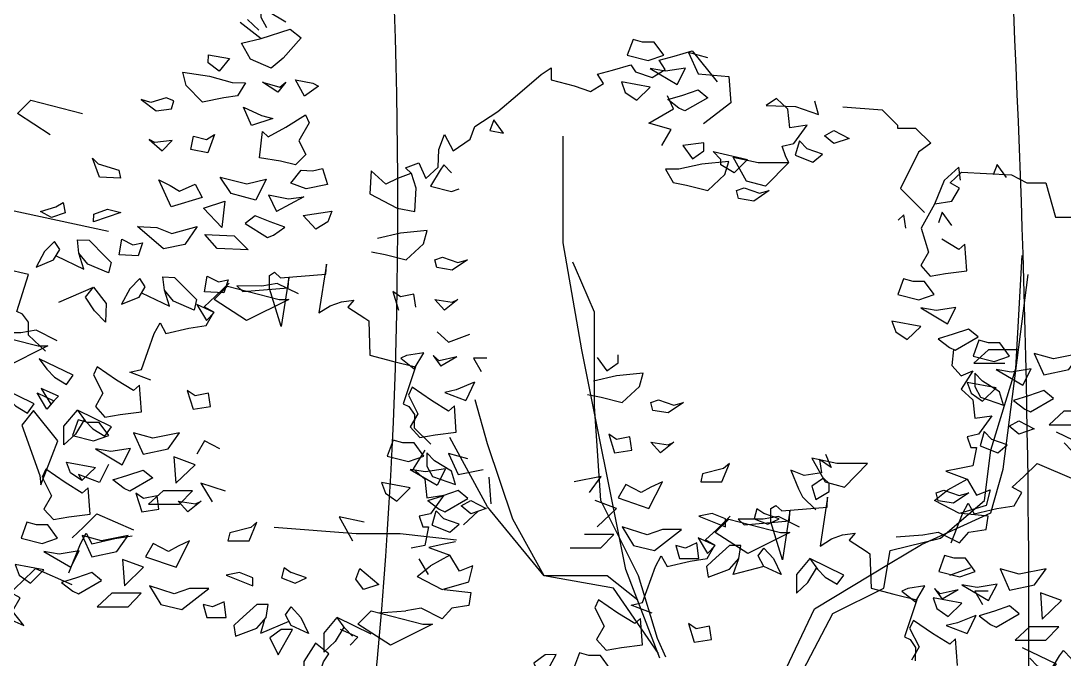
# Model space of a CAD drawing. Header units: metres. Extents: x 10 to 239, y 2 to 253.
# Drawn here: x 33.76 to 40.39, y 126.84 to 130.9 of the extents above; entities that cross this region are included whole.
import ezdxf

# ---------------------------------------------------------------- set-up
doc = ezdxf.new("R2010")
doc.units = ezdxf.units.M
doc.header["$MEASUREMENT"] = 0
doc.layers.add('1', color=7, linetype='Continuous')
doc.layers.add('cot200', color=9, linetype='Continuous')
doc.layers.add('barrera', color=7, linetype='Continuous', lineweight=0, true_color=0x9dbb63)
doc.layers.add('bloques ARBOLES', color=7, linetype='Continuous', true_color=0xb8d897)

# ---------------------------------------------------------------- blocks, each defined once
blk = doc.blocks.new('ARBOL22')
for points in [[(-0.1967, 2.2503), (-0.1308, 2.2338), (-0.0828, 2.2503), (-0.1128, 2.2918), (-0.1487, 2.2918), (-0.1787, 2.3)], [(-0.0147, 2.2102), (-0.0769, 2.2007), (-0.1248, 2.2089), (-0.041, 2.1592)], [(-0.1668, 2.1096), (-0.1248, 2.1509), (-0.2146, 2.1676), (-0.2028, 2.1343)], [(-0.017, 2.0763), (-0.0351, 2.0847), (-0.0702, 2.1116), (-0.0231, 2.1261), (0.0249, 2.1427), (0.0549, 2.1178)], [(-0.6257, 2.0149), (-0.5839, 2.0067), (-0.6139, 2.0482)], [(0.4494, 1.974), (0.4194, 1.9988), (0.4494, 2.0155), (0.4973, 1.9906)], [(0.0068, 1.9268), (0.0427, 1.9517), (0.0427, 1.9765), (-0.0231, 1.9683)], [(0.4133, 1.9409), (0.3654, 1.9575), (0.3415, 1.9824), (0.3286, 1.9377), (0.3835, 1.916)], [(0.072, 1.9491), (0.1797, 1.9244), (0.1379, 1.8829), (0.0959, 1.9078), (0.0959, 1.9244)], [(0.1206, 1.9186), (0.0368, 1.9103), (-0.035, 1.8937), (-0.077, 1.8937), (-0.0531, 1.8523), (-0.0111, 1.8439), (0.0548, 1.8275), (0.1086, 1.877)], [(0.1447, 1.8275), (0.1686, 1.8357), (0.2165, 1.8191), (0.2465, 1.8275), (0.1986, 1.7944), (0.1506, 1.8026)], [(-0.7739, 1.6192), (-0.726, 1.6026), (-0.696, 1.611), (-0.744, 1.5779), (-0.7919, 1.5861), (-0.7978, 1.611)], [(0.6666, 1.5513), (0.6487, 1.5016), (0.7146, 1.4851), (0.7625, 1.5016), (0.7325, 1.5431), (0.6966, 1.5431)], [(-1.2845, 1.4869), (-1.2547, 1.4869), (-1.3864, 1.4207), (-1.4882, 1.4869), (-1.4462, 1.5283)], [(-1.4882, 1.4456), (-1.5421, 1.4703), (-1.5121, 1.4207)], [(0.7205, 1.4603), (0.8043, 1.4105), (0.8307, 1.4616), (0.7684, 1.452)], [(0.6785, 1.3609), (0.7205, 1.4023), (0.6307, 1.4189), (0.6426, 1.3856)], [(0.8103, 1.3361), (0.8284, 1.3277), (0.9002, 1.3692), (0.8702, 1.394), (0.8223, 1.3774), (0.7752, 1.3629)], [(0.9679, 1.3506), (0.932, 1.3506), (0.902, 1.3588), (0.8841, 1.3091), (0.95, 1.2926), (0.9979, 1.3091)], [(1.2194, 1.3175), (1.1356, 1.3009), (1.0757, 1.3175), (1.1056, 1.2511), (1.1835, 1.2677)], [(-1.8353, 1.1931), (-1.8592, 1.1518), (-1.8292, 1.1185), (-1.7813, 1.1269), (-1.7154, 1.1351), (-1.7215, 1.218), (-1.7395, 1.2013), (-1.7933, 1.2344), (-1.8533, 1.2759), (-1.8651, 1.2511)], [(0.9793, 1.156), (0.9672, 1.1975), (0.9134, 1.2306), (0.8893, 1.2555), (0.8893, 1.214), (0.9073, 1.1808)], [(1.0661, 1.2691), (1.0038, 1.2595), (0.9559, 1.2677), (1.0397, 1.218)], [(0.9139, 1.1684), (0.9559, 1.2098), (0.8661, 1.2264), (0.878, 1.1931)], [(-1.5057, 1.1931), (-1.5477, 1.1849), (-1.5718, 1.2013), (-1.5537, 1.1434), (-1.4998, 1.1518)], [(1.0638, 1.1352), (1.1356, 1.1767), (1.1056, 1.2015), (1.0577, 1.1849), (1.0106, 1.1704), (1.0457, 1.1436)], [(-1.9131, 1.1102), (-1.931, 1.0605), (-1.8651, 1.044), (-1.8172, 1.0605), (-1.8472, 1.102), (-1.8831, 1.102)], [(1.1681, 1.1366), (1.1224, 1.0945), (1.2189, 1.0945), (1.2595, 1.1366)], [(1.0272, 1.1064), (1.0751, 1.0815), (1.0272, 1.0649), (0.9972, 1.0898)], [(-1.6316, 1.0192), (-1.5957, 1.0689), (-1.6795, 1.0523), (-1.7395, 1.0689), (-1.7095, 1.0025)], [(0.9432, 1.0484), (0.9193, 1.0733), (0.9064, 1.0287), (0.9613, 1.0069), (0.9911, 1.0318)], [(-1.749, 1.0205), (-1.8113, 1.0109), (-1.8592, 1.0192), (-1.7754, 0.9694)], [(-1.6077, 0.9114), (-1.5477, 0.9694), (-1.6136, 0.9943)], [(0.4222, 0.9158), (0.482, 0.8994), (0.554, 0.9738), (0.4581, 0.9738), (0.3802, 0.9904)], [(-2.0256, 0.9302), (-1.9958, 0.8722), (-2.0197, 0.8309), (-1.9897, 0.7976), (-1.9418, 0.806), (-1.8759, 0.8143), (-1.882, 0.8971), (-1.9, 0.8805), (-1.9538, 0.9136), (-2.0138, 0.9551)], [(-1.6795, 0.9281), (-1.7513, 0.8866), (-1.7694, 0.895), (-1.8045, 0.9218), (-1.7574, 0.9363), (-1.7095, 0.9529)], [(0.1046, 0.9573), (0.0388, 0.9407), (0.0328, 0.9158), (0.0987, 0.9158), (0.1226, 0.9738)], [(0.4166, 0.9275), (0.3807, 0.9026), (0.3926, 0.8611), (0.4346, 0.886), (0.4346, 0.9109)], [(-1.7323, 0.8805), (-1.7142, 0.8225), (-1.6603, 0.8309), (-1.6662, 0.8722), (-1.7082, 0.864)], [(-1.5962, 0.8459), (-1.5556, 0.8881), (-1.6471, 0.8881), (-1.6927, 0.8459)], [(0.7927, 0.8901), (0.8407, 0.8734), (0.8706, 0.8818), (0.8227, 0.8487), (0.7748, 0.857), (0.7689, 0.8818)], [(-1.5465, 0.8474), (-1.5286, 0.8556), (-1.5706, 0.8225), (-1.6004, 0.8556)], [(0.0687, 0.8165), (0.0269, 0.8081), (0.1107, 0.775), (0.1107, 0.7999)], [(0.2005, 0.7999), (0.2425, 0.7834), (0.2784, 0.7999), (0.2305, 0.8165), (0.2082, 0.8318)], [(-2.0915, 0.7397), (-2.0256, 0.7232), (-1.9777, 0.7397), (-2.0077, 0.7812), (-2.0436, 0.7812), (-2.0736, 0.7894)], [(-1.4447, 0.7314), (-1.3788, 0.7314), (-1.3549, 0.7894), (-1.3729, 0.7729), (-1.4388, 0.7563)], [(0.2822, 0.7578), (0.312, 0.7578), (0.1802, 0.6916), (0.0785, 0.7578), (0.1205, 0.7991)], [(-1.87, 0.6817), (-1.7921, 0.6983), (-1.7562, 0.7481), (-1.84, 0.7314), (-1.9, 0.7481)], [(-1.6065, 0.6486), (-1.5645, 0.7314), (-1.6004, 0.7149), (-1.6303, 0.6983), (-1.6783, 0.7232), (-1.7023, 0.6817)], [(0.0785, 0.7165), (0.0246, 0.7412), (0.0546, 0.6916)], [(-1.9359, 0.6486), (-1.9095, 0.6996), (-1.9718, 0.6901), (-2.0197, 0.6983)], [(0.7771, 0.6353), (0.843, 0.6188), (0.8909, 0.6353), (0.8609, 0.6768), (0.825, 0.6768), (0.795, 0.685)], [(-2.0976, 0.6237), (-2.0617, 0.599), (-2.0197, 0.6403), (-2.1095, 0.657)], [(-1.7682, 0.5906), (-1.7082, 0.6486), (-1.7741, 0.6734)], [(-1.9299, 0.5741), (-1.9118, 0.5657), (-1.84, 0.6072), (-1.87, 0.6321), (-1.9179, 0.6155), (-1.965, 0.601)], [(-1.3668, 0.5906), (-1.3668, 0.6155), (-1.4088, 0.6321), (-1.4506, 0.6237)], [(0.9986, 0.5773), (1.0765, 0.594), (1.1124, 0.6437), (1.0286, 0.6271), (0.9686, 0.6437)], [(-1.6903, 0.5906), (-1.6544, 0.5326), (-1.5885, 0.5161), (-1.5047, 0.5824), (-1.5645, 0.5824), (-1.6124, 0.5657)], [(0.9327, 0.5442), (0.9591, 0.5953), (0.8968, 0.5857), (0.8489, 0.594)], [(-1.7567, 0.525), (-1.7162, 0.5672), (-1.8076, 0.5672), (-1.8532, 0.525)], [(1.1004, 0.4862), (1.1604, 0.5442), (1.0945, 0.5691)], [(-1.4926, 0.5244), (-1.5226, 0.5326), (-1.5106, 0.4913), (-1.4506, 0.4913), (-1.4567, 0.541)], [(-1.4208, 0.4333), (-1.3549, 0.4582), (-1.325, 0.4913), (-1.3189, 0.5326), (-1.3549, 0.5326), (-1.4088, 0.483), (-1.4268, 0.4664)], [(-0.2686, 0.464), (-0.2925, 0.4226), (-0.2626, 0.3893), (-0.2146, 0.3977), (-0.1487, 0.406), (-0.1548, 0.4888), (-0.1728, 0.4722), (-0.2266, 0.5053), (-0.2866, 0.5468), (-0.2985, 0.5219)], [(0.8069, 0.4946), (0.8489, 0.536), (0.7591, 0.5526), (0.771, 0.5193)], [(0.9387, 0.4698), (0.9568, 0.4614), (1.0286, 0.5029), (0.9986, 0.5277), (0.9507, 0.5111), (0.9036, 0.4966)], [(0.0609, 0.464), (0.0189, 0.4557), (-0.0051, 0.4722), (0.013, 0.4142), (0.0669, 0.4226)], [(1.1119, 0.4207), (1.1525, 0.4628), (1.061, 0.4628), (1.0154, 0.4207)], [(-1.3134, 0.4275), (-1.2876, 0.3745), (-1.2432, 0.4543), (-1.2786, 0.4537)], [(-1.1579, 0.3183), (-1.1465, 0.3523), (-1.1291, 0.3781), (-1.1706, 0.411), (-1.2072, 0.3538), (-1.2068, 0.3031)], [(-0.4886, 0.3487), (-0.4627, 0.2957), (-0.4184, 0.3755), (-0.4537, 0.3749)], [(-0.3464, 0.3811), (-0.3643, 0.3314), (-0.2985, 0.3149), (-0.2505, 0.3314), (-0.2805, 0.3729), (-0.3164, 0.3729)], [(2.1446, -0.2479), (2.2052, -0.2339), (2.2963, -0.2048), (2.3311, -0.2313), (2.2744, -0.295), (2.237, -0.3265), (2.1723, -0.2987)], [(2.041, -0.2846), (2.1065, -0.2958), (2.0747, -0.3359), (2.0399, -0.3095)], [(2.115, -0.3709), (2.157, -0.3727), (2.1313, -0.413), (2.0889, -0.4195), (2.0224, -0.433), (1.9708, -0.3811), (1.9606, -0.3391), (2.044, -0.3511)], [(2.2644, -0.3858), (2.283, -0.3701), (2.2576, -0.4021), (2.2093, -0.3706)], [(2.3132, -0.363), (2.3668, -0.3738), (2.3844, -0.3828), (2.3409, -0.4141)], [(1.8604, -0.4342), (1.8309, -0.4245), (1.8773, -0.4597), (1.9255, -0.4536), (1.9325, -0.429), (1.9091, -0.4197)], [(2.1749, -0.5063), (2.1502, -0.4481), (2.2064, -0.4743), (2.2419, -0.4843)], [(2.2659, -0.618), (2.2005, -0.6068), (2.2102, -0.5243), (2.2274, -0.5417), (2.2827, -0.511), (2.3445, -0.4722), (2.3552, -0.4976), (2.3228, -0.5542), (2.3449, -0.5966), (2.3134, -0.6285)], [(1.8553, -0.5501), (1.8958, -0.585), (1.927, -0.5533), (1.8728, -0.5591)], [(1.9936, -0.5396), (2.0352, -0.5497), (2.0599, -0.5343), (2.0392, -0.5914), (1.9858, -0.5806)], [(1.6789, -0.6085), (1.6961, -0.6258), (1.7612, -0.6453), (1.766, -0.6704), (1.7002, -0.6675)], [(2.4125, -0.6909), (2.346, -0.7045), (2.2988, -0.6859), (2.3306, -0.6457), (2.3665, -0.6473), (2.3968, -0.6404)], [(1.9239, -0.7604), (1.8856, -0.6757), (1.9208, -0.6938), (1.95, -0.7117), (1.999, -0.689), (2.0211, -0.7316)], [(2.0779, -0.6676), (2.1609, -0.688), (2.2215, -0.674), (2.1886, -0.739), (2.1116, -0.7189)], [(1.587, -0.7465), (1.5933, -0.7788), (1.5506, -0.7934), (1.5155, -0.7753), (1.5641, -0.7608)], [(2.0925, -0.743), (2.0829, -0.8255), (2.0256, -0.7649)], [(1.6819, -0.8076), (1.683, -0.7828), (1.7257, -0.768), (1.7671, -0.7783)], [(2.4135, -0.807), (2.3765, -0.8301), (2.3364, -0.787), (2.4268, -0.7743)], [(2.1554, -0.812), (2.2253, -0.8567), (2.2438, -0.8491), (2.28, -0.8239), (2.2336, -0.8073), (2.1864, -0.7885)], [(2.0051, -0.822), (1.9666, -0.8783), (1.9001, -0.8919), (1.8193, -0.822), (1.879, -0.8246), (1.9261, -0.8434)], [(2.0299, -0.8465), (2.1212, -0.8506), (2.1649, -0.8947), (2.0685, -0.8905)], [(1.5762, -0.8941), (1.5593, -0.8685), (1.5279, -0.9002), (1.5019, -0.9488), (1.5568, -0.9264)], [(1.835, -0.8725), (1.8211, -0.9132), (1.7613, -0.9106), (1.7696, -0.8612), (1.8047, -0.8794)], [(2.1023, -0.9886), (2.0884, -1.0294), (2.0285, -1.0267), (2.0368, -0.9773), (2.0719, -0.9955)], [(1.8434, -1.0103), (1.8266, -0.9846), (1.7952, -1.0164), (1.7691, -1.065), (1.824, -1.0425)], [(1.5972, -1.3158), (1.618, -1.287), (1.5116, -1.2354), (1.5355, -1.2685), (1.5595, -1.2934)], [(1.4757, -1.4054), (1.4965, -1.3766), (1.3901, -1.325), (1.4139, -1.3582), (1.438, -1.383)], [(1.572, -1.3532), (1.5181, -1.3285), (1.5481, -1.378)], [(1.5352, -1.3937), (1.5054, -1.3425), (1.5576, -1.3675)], [(1.5167, -1.6302), (1.5698, -1.4926), (1.4941, -1.3977), (1.457, -1.4435), (1.5138, -1.6005)], [(1.7169, -1.4774), (1.7377, -1.4485), (1.6313, -1.397), (1.6552, -1.4301), (1.6792, -1.455)]]:
    blk.add_lwpolyline(points, close=True)
for points in [[(-0.8727, 1.8802), (-0.9147, 1.8648), (-0.9514, 1.8467), (-0.9966, 1.8891), (-1.0009, 1.8166), (-0.9162, 1.772), (-0.8607, 1.7616), (-0.8564, 1.8342), (-0.8711, 1.8808), (-0.8902, 1.8987), (-0.8481, 1.9141), (-0.8265, 1.8651), (-0.7874, 1.9008), (-0.7855, 1.956), (-0.7676, 2.0028), (-0.7407, 1.951), (-0.6872, 1.9884), (-0.6732, 2.028), (-0.6014, 2.0743), (-0.5401, 2.1264), (-0.466, 2.1903), (-0.4347, 2.2112), (-0.4342, 2.1736), (-0.3629, 2.1548), (-0.3112, 2.137), (-0.2708, 2.1624), (-0.2896, 2.1911), (-0.2424, 2.2037), (-0.1859, 2.2209), (-0.1705, 2.1987), (-0.1189, 2.1808), (-0.0785, 2.2063), (-0.0973, 2.235), (-0.0501, 2.2475), (0.0064, 2.2647), (0.084, 2.1677)], [(0.0549, 2.242), (-0.0051, 2.2587), (0.0249, 2.1923), (0.1207, 2.184), (0.1267, 2.1012), (0.0417, 2.0356)], [(-0.089, 1.9683), (-0.059, 2.0179), (-0.1292, 2.038), (-0.052, 2.0826), (-0.0706, 2.1231)], [(0.3079, 1.915), (0.2359, 1.8405), (0.1761, 1.857), (0.1341, 1.9316), (0.212, 1.915), (0.3079, 1.915), (0.2995, 1.9326), (0.2876, 1.9657), (0.3235, 1.974), (0.3654, 2.032), (0.3115, 2.0237), (0.3056, 2.0817), (0.2697, 2.1148), (0.2378, 2.0931), (0.3294, 2.0899), (0.4014, 2.0651), (0.3894, 2.1066)], [(0.4776, 2.089), (0.6005, 2.0795), (0.6477, 2.0323), (0.6477, 2.0228), (0.7044, 2.0228), (0.7517, 1.9756), (0.7139, 1.9473), (0.6572, 1.8339), (0.7328, 1.7583)], [(-0.0949, 0.3639), (-0.2008, 0.6417), (-0.3384, 1.3293), (-0.3973, 1.6633), (-0.3973, 1.9973)], [(-0.7457, 1.8825), (-0.7695, 1.9074), (-0.7816, 1.8908), (-0.8115, 1.841), (-0.7457, 1.8245), (-0.7216, 1.8328)], [(0.8453, 1.8594), (0.8394, 1.9008), (0.794, 1.8588), (0.764, 1.7842), (0.722, 1.7097), (0.7444, 1.6342), (0.7205, 1.5928), (0.7505, 1.5596), (0.7984, 1.568), (0.8643, 1.5762), (0.8582, 1.6591), (0.8402, 1.6424), (0.7864, 1.6755)], [(0.9891, 1.8677), (0.9591, 1.9092), (0.9472, 1.8759)], [(0.7643, 1.7857), (0.8183, 1.7939), (0.8422, 1.8352), (0.8122, 1.8519), (0.8481, 1.885), (1.0039, 1.8767), (1.0519, 1.8519), (1.1118, 1.8519), (1.1416, 1.7441), (1.1957, 1.7441)], [(0.6741, 1.7097), (0.6681, 1.751), (0.6502, 1.7346)], [(0.8179, 1.7179), (0.7879, 1.7594), (0.776, 1.7262)], [(-0.9956, 1.6358), (-0.9536, 1.6274), (-0.8878, 1.611), (-0.8339, 1.6606), (-0.8219, 1.7021), (-0.9057, 1.6938), (-0.9775, 1.6772)], [(-0.0758, 0.3679), (-0.1025, 0.4256), (-0.1615, 0.6221), (-0.2794, 0.8578), (-0.299, 1.1525), (-0.299, 1.4472), (-0.358, 1.5847), (-0.3671, 1.6028)], [(0.2961, 0.2167), (0.4461, 0.5042), (0.6051, 0.5828), (0.6248, 0.7006), (0.782, 0.7399), (0.9196, 0.8578), (0.9393, 1.015), (1.0179, 1.2704), (1.0375, 1.624)], [(-1.2247, 1.5036), (-1.2906, 1.5367), (-1.3385, 1.5283), (-1.4168, 1.5287), (-1.3982, 1.5111), (-1.2567, 1.5234), (-1.2549, 1.5541), (-1.2779, 1.4014), (-1.3149, 1.5203), (-1.3149, 1.5617), (-1.2991, 1.5715), (-1.2805, 1.5539), (-1.139, 1.5661), (-1.1372, 1.5969), (-1.1602, 1.4442), (-1.1249, 1.4669), (-1.0902, 1.4794), (-1.051, 1.4848), (-1.0696, 1.4628), (-1.0166, 1.4283), (-1.0047, 1.4198), (-1.0014, 1.312), (-0.93, 1.2938), (-0.8584, 1.2754), (-0.8972, 1.1604), (-0.8793, 1.1517), (-0.862, 1.1264), (-0.8629, 1.0851), (-0.8103, 1.0341)], [(-1.6854, 1.2344), (-1.7513, 1.2593), (-1.7154, 1.2677), (-1.6749, 1.3804), (-1.657, 1.4135), (-1.639, 1.3804), (-1.5672, 1.397), (-1.5132, 1.4053), (-1.4893, 1.4466), (-1.5193, 1.4633), (-1.4834, 1.4964), (-1.4414, 1.5379)], [(0.2513, 0.2291), (0.3889, 0.5182), (0.6248, 0.6613), (0.7231, 0.7203), (0.9393, 0.8185), (0.9786, 0.956), (1.0565, 1.565)], [(-0.9298, 1.5115), (-0.9116, 1.4535)], [(-0.9057, 1.495), (-0.9298, 1.5115)], [(-0.8637, 1.5033), (-0.9057, 1.495)], [(-0.8578, 1.4619), (-0.8637, 1.5033)], [(-0.768, 1.4535), (-0.7978, 1.4866)], [(-0.7978, 1.4866), (-0.744, 1.4784)], [(-0.726, 1.4866), (-0.768, 1.4535)], [(-0.744, 1.4784), (-0.726, 1.4866)], [(-0.7909, 1.3857), (-0.755, 1.3526)], [(-0.755, 1.3526), (-0.6891, 1.3775)], [(-0.8868, 1.3111), (-0.9047, 1.3029)], [(-0.8328, 1.3195), (-0.8868, 1.3111)], [(-0.8627, 1.2698), (-0.8328, 1.3195)], [(-0.8029, 1.3111), (-0.7789, 1.278)], [(-0.785, 1.2946), (-0.8029, 1.3111)], [(-0.7293, 1.3073), (-0.785, 1.2946)], [(-0.7293, 1.3073), (-0.7789, 1.278)], [(-0.2907, 1.3052), (-0.2607, 1.2637)], [(-0.2248, 1.2886), (-0.2248, 1.3134)], [(0.8234, 1.3299), (0.8175, 1.2803), (0.8475, 1.2472), (0.8834, 1.2637), (0.8475, 1.2057), (0.8834, 1.1726), (0.8893, 1.1146), (0.9432, 1.1229), (0.9013, 1.0649), (0.8654, 1.0567), (0.8773, 1.0235), (0.8954, 1.0235), (0.8834, 0.9656), (0.8414, 0.9573), (0.7996, 0.9489), (0.8654, 0.9241), (0.8954, 0.8745), (0.9372, 0.891), (0.9252, 0.8414), (0.8414, 0.8165), (0.7636, 0.8578), (0.8055, 0.891), (0.8654, 0.9241)], [(1.0241, 1.3291), (0.9326, 1.3291), (0.887, 1.287), (0.9835, 1.287)], [(-0.9047, 1.3029), (-0.8627, 1.2698)], [(-0.6771, 1.3029), (-0.6532, 1.2615)], [(-0.6351, 1.3029), (-0.6771, 1.3029)], [(-0.2607, 1.2637), (-0.2248, 1.2886)], [(-0.2307, 1.2472), (-0.3025, 1.2306)], [(-0.1469, 1.2555), (-0.2307, 1.2472)], [(-0.1589, 1.214), (-0.1469, 1.2555)], [(-0.8688, 1.2118), (-0.8807, 1.1869)], [(-0.8089, 1.1703), (-0.8688, 1.2118)], [(-0.6736, 1.2273), (-0.731, 1.2035)], [(-0.6736, 1.2273), (-0.701, 1.1703)], [(-0.2127, 1.1644), (-0.1589, 1.214)], [(-0.8807, 1.1869), (-0.8509, 1.1289)], [(-0.731, 1.2035), (-0.7669, 1.1951)], [(-0.7669, 1.1951), (-0.701, 1.1703)], [(-0.3206, 1.1892), (-0.2786, 1.1808)], [(-0.2786, 1.1808), (-0.2127, 1.1644)], [(-0.755, 1.1372), (-0.8089, 1.1703)], [(-0.7371, 1.1538), (-0.755, 1.1372)], [(-0.731, 1.0709), (-0.7371, 1.1538)], [(-0.1641, 0.5456), (-0.2597, 0.6221), (-0.4563, 0.6221), (-0.5546, 0.7989), (-0.6332, 1.0346), (-0.6725, 1.1721)], [(-0.1228, 1.1644), (-0.0989, 1.1726)], [(-0.1169, 1.1395), (-0.1228, 1.1644)], [(-0.0989, 1.1726), (-0.051, 1.156)], [(-0.021, 1.1644), (-0.069, 1.1313)], [(-0.051, 1.156), (-0.021, 1.1644)], [(-0.8509, 1.1289), (-0.8748, 1.0876)], [(-0.069, 1.1313), (-0.1169, 1.1395)], [(-0.8748, 1.0876), (-0.8448, 1.0543)], [(-1.4698, 1.0192), (-1.5178, 1.044), (-1.5418, 1.0025)], [(-0.9286, 1.0461), (-0.9466, 0.9963)], [(-0.8986, 1.0378), (-0.9286, 1.0461)], [(-0.8448, 1.0543), (-0.7968, 1.0627)], [(-0.7968, 1.0627), (-0.731, 1.0709)], [(-0.0985, 0.3784), (-0.2401, 0.5828), (-0.4563, 0.6221), (-0.6332, 0.8382), (-0.7511, 1.0543)], [(-0.2307, 1.0484), (-0.2547, 1.0649)], [(-0.2547, 1.0649), (-0.2366, 1.0069)], [(-0.1887, 1.0567), (-0.2307, 1.0484)], [(-0.1828, 1.0153), (-0.1887, 1.0567)], [(1.1686, 1.0383), (1.1926, 1.0134), (1.2304, 0.991), (1.2511, 1.0198), (1.1447, 1.0714)], [(-0.8627, 1.0378), (-0.8986, 1.0378)], [(-0.8296, 1.0151), (-0.8655, 0.9571)], [(-0.8328, 0.9963), (-0.8627, 1.0378)], [(-0.2366, 1.0069), (-0.1828, 1.0153)], [(-0.1228, 1.04), (-0.069, 1.0318)], [(-0.093, 1.0069), (-0.1228, 1.04)], [(-0.051, 1.04), (-0.093, 1.0069)], [(-0.069, 1.0318), (-0.051, 1.04)], [(-0.9466, 0.9963), (-0.8807, 0.9799)], [(-0.8807, 0.9799), (-0.8328, 0.9963)], [(-0.7996, 0.982), (-0.8236, 1.0069)], [(-0.8236, 1.0069), (-0.8236, 0.9654)], [(-0.7457, 0.9489), (-0.7996, 0.982)], [(-0.6951, 0.9881), (-0.755, 1.0047)], [(-0.755, 1.0047), (-0.725, 0.9384)], [(0.4226, 1.002), (0.4405, 0.9606), (0.4046, 0.9855), (0.4105, 0.944), (0.3567, 0.9358), (0.3148, 0.9522), (0.3387, 0.8942), (0.3507, 0.8695), (0.3926, 0.828)], [(-1.8186, 0.9706), (-1.8459, 0.9136), (-1.9118, 0.9385), (-1.9012, 0.9198), (-1.9371, 0.9445), (-1.949, 0.9778), (-1.8592, 0.9612), (-1.9012, 0.9198)], [(-0.8748, 0.955), (-0.7909, 0.9052)], [(-0.8268, 0.9468), (-0.8748, 0.955)], [(-0.8655, 0.9571), (-0.8296, 0.924)], [(-0.7646, 0.9563), (-0.8268, 0.9468)], [(-0.8236, 0.9654), (-0.8057, 0.9323)], [(-0.7646, 0.9563), (-0.7909, 0.9052)], [(-0.7337, 0.9074), (-0.7457, 0.9489)], [(-0.725, 0.9384), (-0.6471, 0.955)], [(0.8154, 0.7251), (0.8513, 0.8162), (0.8692, 0.8493), (0.8872, 0.8162), (0.959, 0.8328), (1.013, 0.841), (1.0369, 0.8824), (1.0069, 0.899), (1.0428, 0.9321), (1.0848, 0.9736), (1.1987, 0.9239), (1.2109, 0.9113), (1.199, 0.8369), (1.2529, 0.8036), (1.2649, 0.7953), (1.2708, 0.6876), (1.3426, 0.6712), (1.4146, 0.6545), (1.3785, 0.5386), (1.3967, 0.5303), (1.4146, 0.5055), (1.4146, 0.4641), (1.4685, 0.4144)], [(-0.8748, 0.897), (-0.9645, 0.9136)], [(-0.9645, 0.9136), (-0.9527, 0.8804)], [(-0.8296, 0.924), (-0.8236, 0.866)], [(-0.8057, 0.9323), (-0.7337, 0.9074)], [(-0.6292, 0.9301), (-0.6232, 0.8473)], [(-0.2786, 0.9325), (-0.3625, 0.9158)], [(-0.3145, 0.8827), (-0.2786, 0.9325)], [(-0.1289, 0.833), (-0.0869, 0.9158)], [(-0.0869, 0.9158), (-0.1228, 0.8994)], [(-1.4519, 0.8866), (-1.5298, 0.9114), (-1.4939, 0.8535)], [(-0.9168, 0.8557), (-0.8748, 0.897)], [(-0.725, 0.8888), (-0.773, 0.8721)], [(-0.6951, 0.8639), (-0.725, 0.8888)], [(-0.2007, 0.9076), (-0.2248, 0.8661)], [(-0.1528, 0.8827), (-0.2007, 0.9076)], [(-0.1228, 0.8994), (-0.1528, 0.8827)], [(-0.9527, 0.8804), (-0.9168, 0.8557)], [(-0.8236, 0.866), (-0.7698, 0.8743)], [(-0.8201, 0.8576), (-0.773, 0.8721)], [(-0.8201, 0.8576), (-0.785, 0.8308)], [(-0.7698, 0.8743), (-0.8116, 0.8163)], [(-0.7669, 0.8224), (-0.6951, 0.8639)], [(-0.7158, 0.8412), (-0.6858, 0.8578)], [(-0.6858, 0.8578), (-0.6378, 0.8329)], [(-0.2307, 0.833), (-0.2966, 0.8578)], [(-0.2248, 0.8661), (-0.1289, 0.833)], [(0.342, 0.7744), (0.2761, 0.8075), (0.2282, 0.7991), (0.1499, 0.7996), (0.1685, 0.7819), (0.31, 0.7942), (0.3118, 0.8249), (0.2887, 0.6723), (0.2518, 0.7912), (0.2518, 0.8325), (0.2676, 0.8423), (0.2862, 0.8247), (0.4277, 0.837), (0.4295, 0.8677), (0.4065, 0.715), (0.4418, 0.7378), (0.4764, 0.7502), (0.5156, 0.7557), (0.4971, 0.7337), (0.5501, 0.6992), (0.5619, 0.6906), (0.5653, 0.5828), (0.6367, 0.5646), (0.7083, 0.5463), (0.6695, 0.4312), (0.6874, 0.4226), (0.7047, 0.3973), (0.7037, 0.3559)], [(-1.932, 0.7409), (-1.8961, 0.774), (-1.8541, 0.8155), (-1.7403, 0.7657)], [(-0.8116, 0.8163), (-0.8475, 0.8081)], [(-0.8065, 0.7801), (-0.7937, 0.8247)], [(-0.7698, 0.7998), (-0.7937, 0.8247)], [(-0.785, 0.8308), (-0.7669, 0.8224)], [(-0.6858, 0.8163), (-0.7158, 0.8412)], [(-0.6626, 0.8239), (-0.7082, 0.7817)], [(-0.6378, 0.8329), (-0.6858, 0.8163)], [(-0.2907, 0.775), (-0.2307, 0.833)], [(0.6437, 0.744), (0.7276, 0.7501), (0.7755, 0.7585), (0.8414, 0.7254), (0.8714, 0.7585), (0.9252, 0.7668), (0.9313, 0.8081), (0.8475, 0.8165)], [(2.1629, -0.1747), (2.1988, -0.2078)], [(-1.0973, 0.806), (-1.0553, 0.7314)], [(-1.0194, 0.7894), (-1.0973, 0.806)], [(-0.8475, 0.8081), (-0.8357, 0.775)], [(-0.7218, 0.7832), (-0.7698, 0.7998)], [(-0.7517, 0.7583), (-0.7218, 0.7832)], [(-0.1188, 0.5053), (-0.1846, 0.5302), (-0.1487, 0.5386), (-0.1082, 0.6513), (-0.0903, 0.6844), (-0.0723, 0.6513), (-0.0005, 0.6679), (0.0535, 0.6761), (0.0774, 0.7175), (0.0474, 0.7341), (0.0833, 0.7672), (0.1253, 0.8087)], [(-1.9416, 0.6311), (-1.9057, 0.7222), (-1.8878, 0.7553)], [(-1.8878, 0.7553), (-1.8698, 0.7222)], [(-0.7299, 0.7336), (-0.9068, 0.7533), (-1.0444, 0.7533), (-1.2999, 0.7729)], [(-0.8357, 0.775), (-0.8175, 0.775)], [(-0.8175, 0.775), (-0.8296, 0.717)], [(-0.8065, 0.7801), (-0.7517, 0.7583)], [(-0.2386, 0.7516), (-0.33, 0.7516)], [(-0.2791, 0.7094), (-0.2386, 0.7516)], [(-0.1348, 0.7501), (-0.2127, 0.775)], [(-0.2127, 0.775), (-0.1768, 0.717)], [(-0.0869, 0.7668), (-0.1348, 0.7501)], [(-0.111, 0.7006), (-0.0271, 0.7668)], [(-0.0271, 0.7668), (-0.0869, 0.7668)], [(-1.8698, 0.7222), (-1.798, 0.7388)], [(-1.798, 0.7388), (-1.744, 0.7471)], [(-0.7753, 0.7194), (-0.8171, 0.711)], [(-0.7333, 0.7277), (-0.7753, 0.7194)], [(0.0208, 0.7254), (-0.0151, 0.7088)], [(0.0269, 0.6757), (0.0208, 0.7254)], [(-0.8296, 0.717), (-0.8716, 0.7088)], [(-0.8171, 0.711), (-0.7512, 0.6862)], [(-0.7512, 0.6862), (-0.8112, 0.6531)], [(-0.7212, 0.6366), (-0.7512, 0.6862)], [(-0.3756, 0.7094), (-0.2791, 0.7094)], [(-0.1768, 0.717), (-0.111, 0.7006)], [(-0.0451, 0.717), (-0.0331, 0.6757)], [(-0.0151, 0.7088), (-0.0451, 0.717)], [(0.2305, 0.6508), (0.2125, 0.6839), (0.2305, 0.7088), (0.2605, 0.6757), (0.2843, 0.6259), (0.2305, 0.6508), (0.1346, 0.6259), (0.1526, 0.6757), (0.1587, 0.717), (0.1226, 0.717), (0.0687, 0.6674), (0.0508, 0.6508), (0.0567, 0.6177), (0.1226, 0.6426), (0.1526, 0.6757)], [(-0.853, 0.62), (-0.8112, 0.6531)], [(-0.8175, 0.6259), (-0.8475, 0.6755)], [(-0.6794, 0.6531), (-0.7212, 0.6366)], [(-0.6914, 0.6035), (-0.6794, 0.6531)], [(-0.0331, 0.6757), (0.0269, 0.6757)], [(0.3743, 0.6757), (0.3982, 0.6426), (0.4222, 0.6177), (0.4599, 0.5953), (0.4807, 0.6241), (0.3743, 0.6757), (0.3323, 0.6259), (0.3323, 0.568), (0.3682, 0.6011), (0.3952, 0.6457)], [(-2.2385, 0.4745), (-2.1965, 0.516), (-2.0827, 0.4663), (-2.1185, 0.5118), (-2.0946, 0.5531), (-2.1246, 0.5697), (-2.0887, 0.6028), (-2.0467, 0.6443), (-1.9329, 0.5946)], [(-1.2693, 0.6474), (-1.277, 0.6155)], [(-1.2693, 0.6474), (-1.2471, 0.6321)], [(-1.1991, 0.6155), (-1.2471, 0.6321)], [(-1.0447, 0.6117), (-1.0327, 0.6448)], [(-1.0327, 0.6448), (-0.9729, 0.5951)], [(-0.853, 0.62), (-0.7753, 0.5786)], [(0.8117, 0.6235), (0.8775, 0.6483)], [(-1.277, 0.6155), (-1.235, 0.599)], [(-1.235, 0.599), (-1.1991, 0.6155)], [(-1.0208, 0.5786), (-1.0447, 0.6117)], [(-0.9729, 0.5951), (-1.0208, 0.5786)], [(-0.7753, 0.5786), (-0.6914, 0.6035)], [(0.7339, 0.5903), (0.6799, 0.5819)], [(0.7039, 0.5406), (0.7339, 0.5903)], [(-0.7692, 0.5786), (-0.6853, 0.5702)], [(-0.6853, 0.5702), (-0.6914, 0.5289)], [(0.6799, 0.5819), (0.6619, 0.5737)], [(0.6619, 0.5737), (0.7039, 0.5406)], [(0.7817, 0.5655), (0.7637, 0.5819)], [(0.7637, 0.5819), (0.7878, 0.5488)], [(0.8374, 0.5782), (0.7817, 0.5655)], [(0.8374, 0.5782), (0.7878, 0.5488)], [(0.9316, 0.5737), (0.8896, 0.5737)], [(0.8896, 0.5737), (0.9135, 0.5324)], [(-1.265, 0.4995), (-1.2471, 0.5244)], [(-1.2471, 0.5244), (-1.2171, 0.4913)], [(-0.6914, 0.5289), (-0.7453, 0.5206)], [(-1.2471, 0.4664), (-1.265, 0.4995)], [(-1.2171, 0.4913), (-1.1932, 0.4415)], [(-1.1453, 0.4415), (-1.1033, 0.4913)], [(-1.0794, 0.4582), (-1.1033, 0.4913)], [(-0.9969, 0.4397), (-1.1033, 0.4913)], [(-1.0388, 0.4709), (-0.9968, 0.5122)], [(-0.9968, 0.5122), (-0.8351, 0.4709)], [(-0.9729, 0.5061), (-0.8891, 0.5122)], [(-0.8411, 0.5206), (-0.8891, 0.5122)], [(-0.7753, 0.4875), (-0.8411, 0.5206)], [(-0.7453, 0.5206), (-0.7753, 0.4875)], [(0.893, 0.4981), (0.8357, 0.4744)], [(0.893, 0.4981), (0.8657, 0.4411)], [(-1.3302, 0.4853), (-1.3429, 0.4415)], [(-1.2541, 0.4794), (-1.3429, 0.4415)], [(-1.1932, 0.4415), (-1.2471, 0.4664)], [(-1.0824, 0.4613), (-1.1094, 0.4167)], [(-1.0553, 0.4333), (-1.0794, 0.4582)], [(-0.937, 0.4047), (-1.0388, 0.4709)], [(-0.8052, 0.4709), (-0.937, 0.4047)], [(-0.8351, 0.4709), (-0.8052, 0.4709)], [(0.6978, 0.4826), (0.686, 0.4578)], [(0.686, 0.4578), (0.7158, 0.3998)], [(0.7578, 0.4411), (0.6978, 0.4826)], [(0.8357, 0.4744), (0.7998, 0.466)], [(0.7998, 0.466), (0.8657, 0.4411)], [(-1.1453, 0.4415), (-1.1453, 0.3835)], [(-1.0388, 0.4296), (-1.0927, 0.4543)], [(-1.0627, 0.4047), (-1.0388, 0.4296)], [(0.8117, 0.408), (0.7578, 0.4411)], [(0.8296, 0.4247), (0.8117, 0.408)], [(0.8357, 0.3418), (0.8296, 0.4247)], [(-1.1453, 0.3835), (-1.1094, 0.4167)], [(0.7158, 0.3998), (0.6919, 0.3584)], [(1.0377, 0.3976), (1.1441, 0.3461), (1.1234, 0.3172), (1.0856, 0.3396), (1.0616, 0.3645)], [(1.1665, 0.3879), (1.1904, 0.3631), (1.2144, 0.3133), (1.1904, 0.3051), (1.1245, 0.3216), (1.1545, 0.3713)], [(1.1545, 0.3713), (1.1665, 0.3879)], [(2.2826, -0.1829), (2.2288, -0.1498), (2.2047, -0.125), (2.2047, -0.1665), (2.2227, -0.1996)], [(2.1404, -0.1829), (2.2052, -0.2339)], [(0.0955, -0.2667), (0.3885, -0.6389), (0.7185, -0.7382), (1.0902, -0.6989), (1.7287, -0.836)], [(1.5456, -0.5346), (1.4438, -0.4684), (1.4858, -0.4271), (1.6476, -0.4684)], [(1.5319, -1.212), (1.478, -1.1623), (1.478, -1.1209), (1.4601, -1.0961), (1.442, -1.0878), (1.478, -0.9719), (1.4061, -0.9552)], [(2.2289, -0.7228), (2.253, -0.775)], [(2.2289, -0.7228), (2.2907, -0.7351)], [(2.339, -0.729), (2.253, -0.775)], [(2.2907, -0.7351), (2.339, -0.729)], [(1.5644, -0.9137), (1.6514, -0.9555), (1.6357, -0.905), (1.6315, -0.8634), (1.6675, -0.865), (1.7191, -0.9169), (1.7363, -0.9344), (1.7289, -0.9672), (1.6642, -0.9394), (1.6357, -0.905)], [(1.8317, -1.0298), (1.9187, -1.0716), (1.903, -1.0211), (1.8987, -0.9796), (1.9347, -0.9812), (1.9864, -1.0331), (2.0035, -1.0505), (1.9962, -1.0833), (1.9314, -1.0556), (1.903, -1.0211)], [(1.5729, -1.0581), (1.6815, -1.0113), (1.7212, -1.0629), (1.7187, -1.1208), (1.6843, -1.0861), (1.6562, -1.0433), (1.6815, -1.0113)], [(1.5683, -1.1791), (1.5024, -1.1459), (1.4544, -1.1543), (1.3467, -1.1543), (1.5085, -1.1957), (1.5383, -1.1957), (1.4065, -1.2619), (1.3047, -1.1957), (1.3467, -1.1543)], [(1.6522, -1.427), (1.6252, -1.4716), (1.5893, -1.5047), (1.5893, -1.4467), (1.6313, -1.397)]]:
    blk.add_lwpolyline(points)
blk = doc.blocks.new('asddsd')
at = {"layer": 'bloques ARBOLES', "xscale": 2.033276188942182, "yscale": 2.033276188942182, "zscale": 2.033276188942182}
for p in [(12.4114, 47.4552), (19.6224, 42.2975)]:
    blk.add_blockref('ARBOL22', p, dxfattribs=at)

msp = doc.modelspace()

# ---------------------------------------------------------------- linework, layer by layer
at = {"layer": 'barrera'}
for points, knots in [([(43.26088, 138.0295), (43.22356, 136.16277), (43.19534, 134.58782), (43.12344, 130.09855), (43.11096, 128.27882), (43.10187, 125.93826), (43.10487, 125.41881), (43.06898, 124.35978), (43.02965, 123.86982), (42.87139, 123.00321), (42.7536, 122.62915), (42.4843, 122.11207), (42.36222, 121.93372), (42.07989, 121.62236), (41.92676, 121.48808), (41.53359, 121.21316), (41.29839, 121.0765), (40.46692, 120.65658), (39.76826, 120.38731), (38.44175, 119.87644), (37.82486, 119.63818), (36.76014, 119.13876), (36.30119, 118.89388), (35.56969, 118.36812), (35.27882, 118.11347), (34.89732, 117.63949), (34.77679, 117.45787), (34.67659, 117.26063)], [0.2219351, 0.2219351, 0.2219351, 0.2219351, 0.3630508, 0.3630508, 0.6962831, 0.6962831, 1.0295154, 1.0295154, 1.3627477, 1.3627477, 1.69598, 1.69598, 1.9047267, 1.9047267, 2.0888219, 2.0888219, 2.2729172, 2.2729172, 2.6680602, 2.6680602, 2.9887565, 2.9887565, 3.2396748, 3.2396748, 3.4234261, 3.4234261, 3.5217868, 3.5217868, 3.5217868, 3.5217868]), ([(44.26108, 138.0295), (44.05494, 127.72527), (44.21801, 124.49864), (43.60172, 120.30147), (37.16784, 118.71226), (34.58344, 116.50452), (35.94224, 114.38263)], [0.2214314, 0.2214314, 0.2214314, 0.2214314, 1, 2, 3, 4, 4, 4, 4])]:
    msp.add_open_spline(points, degree=3, knots=knots, dxfattribs=at)
at = {"layer": 'cot200'}
for points, knots in [([(35.25237, 138.0295), (36.09416, 133.89959), (36.36141, 130.04111), (35.98667, 126.48592), (35.72567, 124.0097), (34.19689, 117.78965), (29.51355, 113.33589), (32.79467, 95.3384), (33.40088, 92.01326), (34.21909, 88.16887), (35.24903, 83.80593)], [2.7022658, 2.7022658, 2.7022658, 2.7022658, 3.4672107, 3.4672107, 3.4672107, 4, 4.8900774, 4.8900774, 4.8900774, 5.0545247, 5.0545247, 5.0545247, 5.0545247]), ([(39.56163, 138.0295), (39.98473, 133.40403), (40.19071, 129.53296), (40.15954, 126.48592), (40.15743, 126.2794), (40.09185, 122.12761), (39.00759, 117.79214), (37.05751, 116.06652), (36.88859, 113.54933)], [1.1912157, 1.1912157, 1.1912157, 1.1912157, 1.9486626, 1.9486626, 1.9486626, 2, 3, 3.8677729, 3.8677729, 3.8677729, 3.8677729])]:
    msp.add_open_spline(points, degree=3, knots=knots, dxfattribs=at)

# ---------------------------------------------------------------- block references
at = {"layer": '1', "lineweight": 0}
msp.add_blockref('asddsd', (18.38943, 83.80593), dxfattribs=at)

doc.saveas('drawing.dxf')
